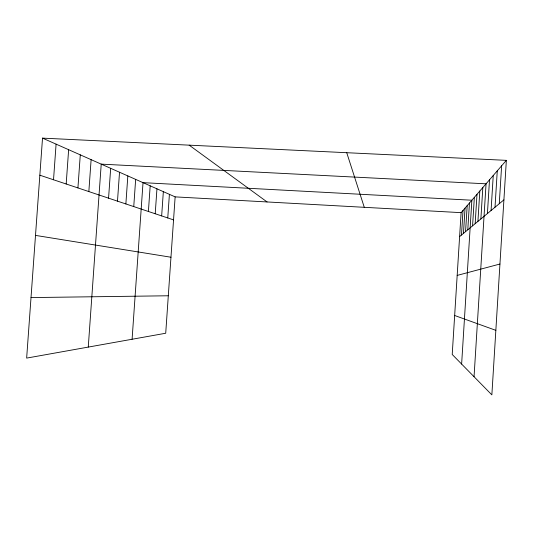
<?xml version="1.0" encoding="UTF-8"?>
<svg xmlns="http://www.w3.org/2000/svg" width="533" height="533" viewBox="0 0 533 533"><rect width="100%" height="100%" fill="white"/><g stroke="black" fill="none" stroke-linecap="round" stroke-linejoin="round"><path stroke-width="0.8" d="M506.35 160.353L461.112 212.654L452.217 354.472L491.859 394.873L506.35 160.353L42.52 138.127L26.65 358.103L165.716 333.245L175.137 196.877L42.52 138.127M461.485 235.033L463.024 210.442M463.463 233.387L465.049 208.103M465.556 231.655L467.188 205.625M467.781 229.81L469.453 203.006M461.625 364.059L471.865 200.221L143.024 182.652L132.091 339.255M472.571 225.839L474.35 197.343M475.163 223.693L476.995 194.292M477.921 221.402L479.813 191.027M480.873 218.956L482.825 187.549M474.05 376.724L486.056 183.818L101.223 164.131L88.265 347.09M487.422 213.526L489.514 179.814M491.073 210.502L493.245 175.504M495.01 207.237L497.269 170.853M499.274 203.699L501.62 165.823M148.401 211.481L150.186 185.824M155.216 213.76L156.949 188.822M161.659 215.918L163.345 191.653M167.762 217.957L169.401 194.332M77.925 187.922L80.283 154.85M88.844 191.574L91.116 159.653M108.565 198.163L110.671 168.315M117.487 201.148L119.525 172.239M125.868 203.952L127.833 175.923M133.75 206.584L135.655 179.388M53.527 179.768L56.085 144.137M66.179 183.998L68.637 149.693M459.613 236.585L503.912 199.862M457.174 275.414L499.941 264.028M31.021 297.581L168.308 295.775M175.137 196.877L461.112 212.654M35.504 235.393L170.966 257.232M39.848 175.197L173.551 219.889M454.662 315.496L495.843 330.333M189.175 145.156L267.08 201.947M346.736 152.704L364.279 207.31"/></g></svg>
